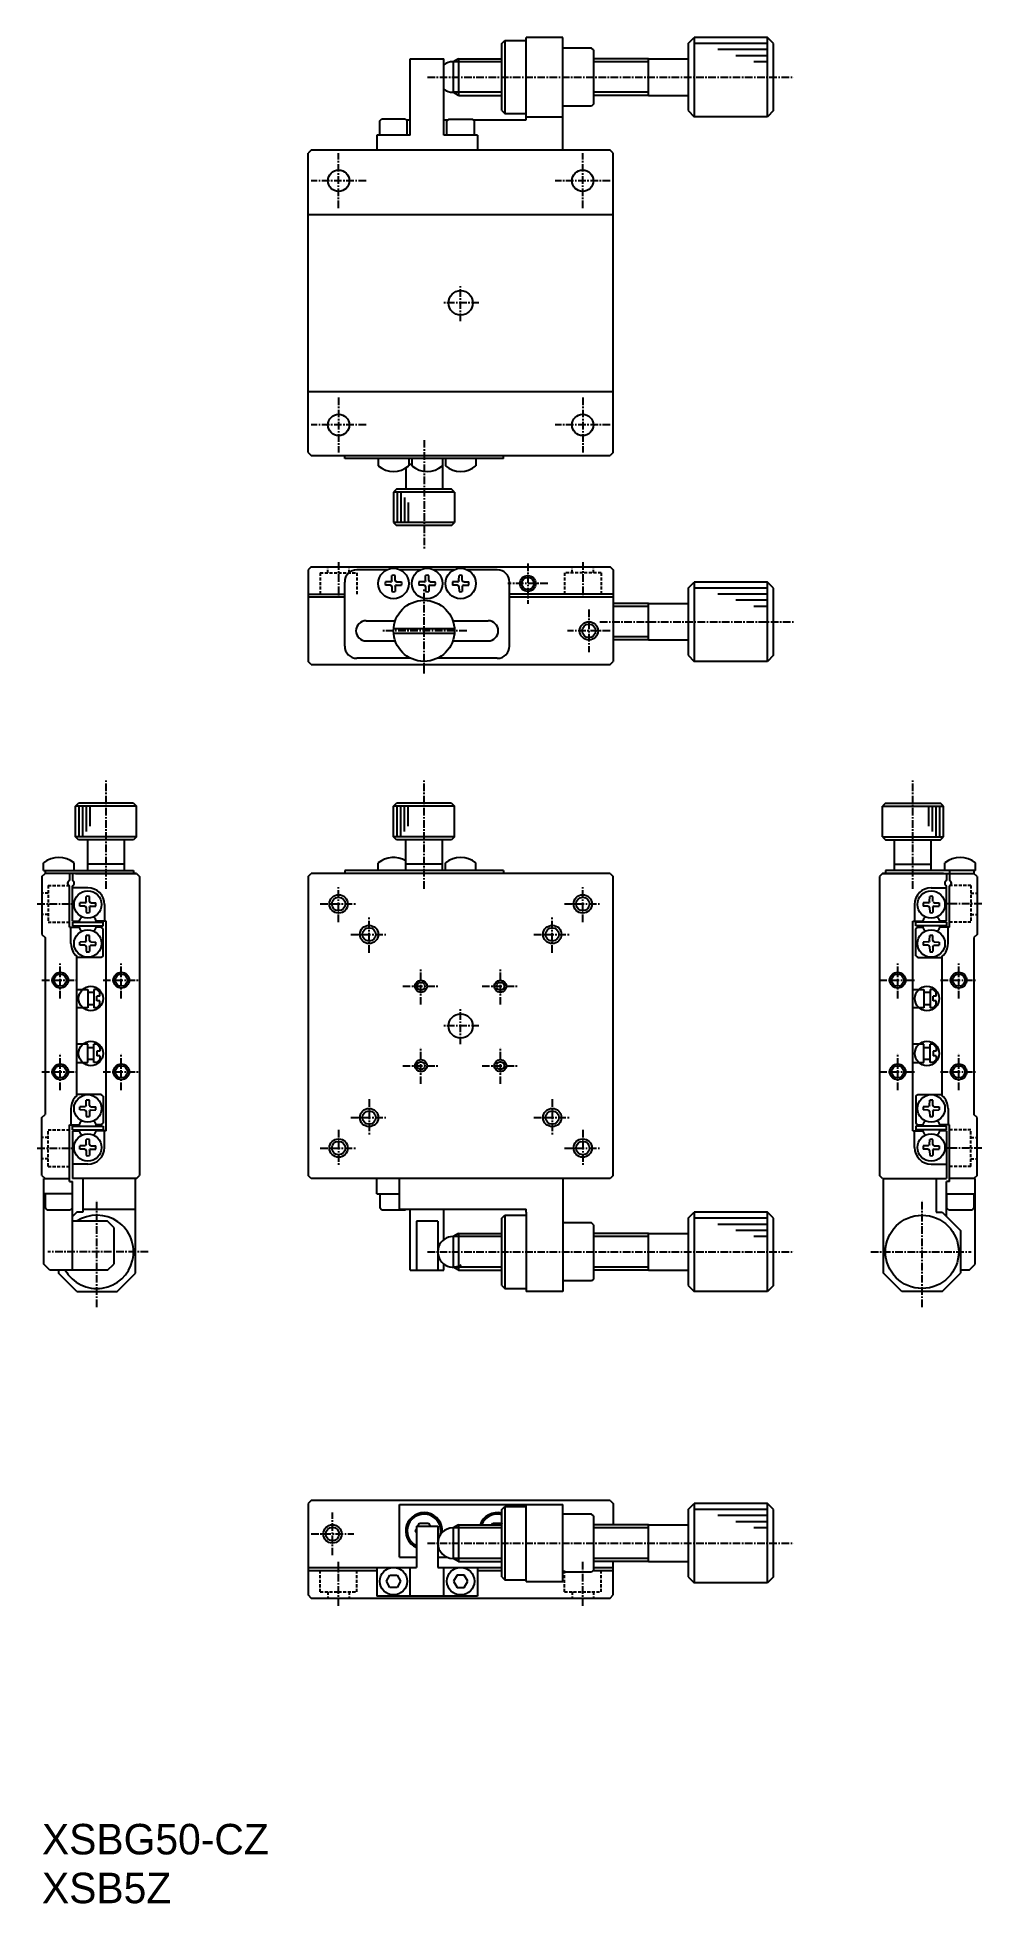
# Model space of a CAD drawing. Extents: x 59 to 214, y -9 to 297.
import ezdxf

# ---------------------------------------------------------------- set-up
doc = ezdxf.new("R2010")
doc.units = 0
doc.linetypes.add('CENTER', pattern=[2, 1.25, -0.25, 0.25, -0.25])
doc.linetypes.add('DASHED', pattern=[0.75, 0.5, -0.25])
doc.layers.get('0').update_dxf_attribs({"linetype": 'CONTINUOUS'})
doc.layers.add('CENTER', color=1, linetype='CENTER')

msp = doc.modelspace()

# ---------------------------------------------------------------- linework, layer by layer
at = {"color": 7, "linetype": 'CONTINUOUS'}
for p, q in [((135.4, 296.24), (135.9, 296.74)), ((135.9, 296.74), (135.9, 284.74)), ((135.9, 296.74), (139.4, 296.74)), ((145.4, 297.24), (139.4, 297.24)), ((139.4, 284.24), (139.4, 297.24)), ((145.4, 278.74), (145.4, 297.24)), ((165.9, 296.24), (166.9, 297.24)), ((178.9, 297.24), (166.9, 297.24)), ((166.9, 297.24), (166.9, 284.24)), ((178.9, 284.24), (178.9, 297.24)), ((179.9, 296.24), (178.9, 297.24)), ((120.4, 281.24), (120.4, 293.74)), ((120.4, 293.74), (125.9, 293.74)), ((125.9, 281.24), (125.9, 293.74)), ((128.27, 293.74), (127.4, 293.24)), ((128.27, 293.74), (128.27, 287.74)), ((128.27, 293.74), (135.4, 293.74)), ((135.4, 285.24), (135.4, 296.24)), ((150.1, 295.49), (145.4, 295.49)), ((150.4, 295.19), (150.1, 295.49)), ((150.4, 295.19), (150.4, 286.29)), ((159.4, 293.74), (150.4, 293.74)), ((159.4, 287.74), (159.4, 293.74)), ((159.4, 293.74), (165.9, 293.74)), ((165.9, 296.24), (165.9, 285.24)), ((179.9, 285.24), (179.9, 296.24)), ((127.4, 293.24), (127.4, 288.24)), ((128.27, 287.74), (127.4, 288.24)), ((128.27, 287.74), (135.4, 287.74)), ((159.4, 287.74), (150.4, 287.74)), ((159.4, 287.74), (165.9, 287.74)), ((135.4, 285.24), (135.9, 284.74)), ((135.9, 284.74), (139.4, 284.74)), ((150.1, 285.99), (145.4, 285.99)), ((150.4, 286.29), (150.1, 285.99)), ((165.9, 285.24), (166.9, 284.24)), ((179.9, 285.24), (178.9, 284.24)), ((115.4, 283.54), (115.7, 283.84)), ((115.4, 281.24), (115.4, 283.54)), ((119.6, 283.84), (115.7, 283.84)), ((119.6, 283.84), (119.9, 283.54)), ((119.7, 283.74), (120.4, 283.74)), ((119.9, 281.24), (119.9, 283.54)), ((125.9, 283.74), (126.6, 283.74)), ((126.7, 283.84), (126.4, 283.54)), ((126.4, 281.24), (126.4, 283.54)), ((126.7, 283.84), (130.6, 283.84)), ((130.9, 283.54), (130.6, 283.84)), ((130.7, 283.74), (139.36, 283.74)), ((130.9, 281.24), (130.9, 283.54)), ((139.4, 284.24), (145.4, 284.24)), ((178.9, 284.24), (166.9, 284.24)), ((104.15, 278.74), (103.65, 278.24)), ((153.15, 278.74), (104.15, 278.74)), ((114.9, 281.24), (114.9, 278.74)), ((120.4, 281.24), (114.9, 281.24)), ((131.4, 281.24), (125.9, 281.24)), ((131.4, 281.24), (131.4, 278.74)), ((153.65, 278.24), (153.15, 278.74)), ((103.65, 229.24), (103.65, 278.24)), ((153.65, 229.24), (153.65, 278.24)), ((103.65, 268.24), (153.65, 268.24)), ((103.65, 239.24), (153.65, 239.24)), ((103.65, 229.24), (104.15, 228.74)), ((104.15, 228.74), (153.15, 228.74)), ((109.65, 228.24), (109.65, 228.74)), ((135.65, 228.24), (109.65, 228.24)), ((115.15, 228.24), (115.15, 227.02)), ((119.65, 226.68), (119.65, 223.24)), ((120.15, 228.24), (120.15, 227.02)), ((120.65, 227.24), (120.15, 227.24)), ((120.65, 228.24), (120.65, 227.02)), ((125.65, 228.24), (125.65, 227.02)), ((125.65, 228.24), (125.65, 223.24)), ((126.15, 228.24), (126.15, 227.02)), ((131.15, 228.24), (131.15, 227.02)), ((135.65, 228.24), (135.65, 228.74)), ((153.65, 229.24), (153.15, 228.74)), ((118.15, 223.24), (117.65, 222.74)), ((127.15, 223.24), (118.15, 223.24)), ((127.65, 222.74), (127.15, 223.24)), ((117.65, 222.74), (117.65, 217.74)), ((127.65, 222.74), (127.65, 217.74)), ((117.65, 217.74), (118.15, 217.24)), ((127.15, 217.24), (118.15, 217.24)), ((127.15, 217.24), (127.65, 217.74)), ((104.15, 210.51), (103.65, 210.01)), ((104.15, 210.51), (103.65, 210.01)), ((103.65, 210.01), (103.65, 195.01)), ((104.15, 210.51), (153.15, 210.51)), ((109.65, 197.51), (109.65, 208.01)), ((116.56, 210.01), (111.65, 210.01)), ((117.15, 208.03), (116.32, 208.02)), ((117.15, 208.03), (117.32, 208.11)), ((117.37, 208.24), (117.32, 208.11)), ((117.37, 208.24), (117.39, 209.08)), ((117.92, 208.24), (117.91, 209.08)), ((117.92, 208.24), (117.98, 208.11)), ((118.15, 208.03), (117.98, 208.11)), ((118.15, 208.03), (118.97, 208.02)), ((122.06, 210.01), (118.74, 210.01)), ((122.65, 208.03), (121.82, 208.02)), ((122.65, 208.03), (122.82, 208.11)), ((122.87, 208.24), (122.82, 208.11)), ((122.87, 208.24), (122.89, 209.08)), ((123.42, 208.24), (123.41, 209.08)), ((123.42, 208.24), (123.48, 208.11)), ((123.65, 208.03), (123.48, 208.11)), ((123.65, 208.03), (124.47, 208.02)), ((127.56, 210.01), (124.24, 210.01)), ((128.15, 208.03), (127.32, 208.02)), ((128.15, 208.03), (128.32, 208.11)), ((128.37, 208.24), (128.32, 208.11)), ((128.37, 208.24), (128.39, 209.08)), ((128.92, 208.24), (128.91, 209.08)), ((128.92, 208.24), (128.98, 208.11)), ((129.15, 208.03), (128.98, 208.11)), ((129.15, 208.03), (129.97, 208.02)), ((134.65, 210.01), (129.74, 210.01)), ((136.65, 197.51), (136.65, 208.01)), ((153.15, 210.51), (153.65, 210.01)), ((153.65, 210.01), (153.15, 210.51)), ((153.65, 210.01), (153.65, 195.01)), ((165.9, 207.01), (166.9, 208.01)), ((178.9, 208.01), (166.9, 208.01)), ((166.9, 208.01), (166.9, 195.01)), ((178.9, 195.01), (178.9, 208.01)), ((179.9, 207.01), (178.9, 208.01)), ((103.65, 206.01), (109.65, 206.01)), ((109.65, 205.51), (103.65, 205.51)), ((117.15, 207.48), (116.32, 207.5)), ((117.15, 207.48), (117.32, 207.41)), ((117.37, 207.28), (117.32, 207.41)), ((117.37, 207.28), (117.39, 206.43)), ((117.92, 207.28), (117.91, 206.43)), ((117.92, 207.28), (117.98, 207.41)), ((118.15, 207.48), (117.98, 207.41)), ((118.15, 207.48), (118.97, 207.5)), ((122.65, 207.48), (121.82, 207.5)), ((122.65, 207.48), (122.82, 207.41)), ((122.87, 207.28), (122.82, 207.41)), ((122.87, 207.28), (122.89, 206.43)), ((123.42, 207.28), (123.41, 206.43)), ((123.42, 207.28), (123.48, 207.41)), ((123.65, 207.48), (123.48, 207.41)), ((123.65, 207.48), (124.47, 207.5)), ((128.15, 207.48), (127.32, 207.5)), ((128.15, 207.48), (128.32, 207.41)), ((128.37, 207.28), (128.32, 207.41)), ((128.37, 207.28), (128.39, 206.43)), ((128.92, 207.28), (128.91, 206.43)), ((128.92, 207.28), (128.98, 207.41)), ((129.15, 207.48), (128.98, 207.41)), ((129.15, 207.48), (129.97, 207.5)), ((153.65, 206.01), (136.65, 206.01)), ((153.65, 205.51), (136.65, 205.51)), ((165.9, 207.01), (165.9, 196.01)), ((179.9, 196.01), (179.9, 207.01)), ((159.4, 204.51), (153.65, 204.51)), ((159.4, 198.51), (159.4, 204.51)), ((159.4, 204.51), (165.9, 204.51)), ((113.15, 201.66), (118, 201.66)), ((117.67, 200.41), (127.63, 200.41)), ((117.67, 199.61), (127.63, 199.61)), ((127.29, 201.66), (133.15, 201.66)), ((113.15, 198.36), (117.86, 198.36)), ((127.43, 198.36), (133.15, 198.36)), ((159.4, 198.51), (153.65, 198.51)), ((159.4, 198.51), (165.9, 198.51)), ((165.9, 196.01), (166.9, 195.01)), ((179.9, 196.01), (178.9, 195.01)), ((104.15, 194.51), (103.65, 195.01)), ((104.15, 194.51), (153.15, 194.51)), ((120.47, 195.51), (111.65, 195.51)), ((134.65, 195.51), (124.83, 195.51)), ((153.15, 194.51), (153.65, 195.01)), ((178.9, 195.01), (166.9, 195.01)), ((65.56, 171.27), (66.06, 171.77)), ((65.56, 166.27), (65.56, 171.27)), ((75.06, 171.77), (66.06, 171.77)), ((75.06, 171.77), (75.56, 171.27)), ((75.56, 166.27), (75.56, 171.27)), ((117.65, 171.27), (118.15, 171.77)), ((117.65, 166.27), (117.65, 171.27)), ((127.15, 171.77), (118.15, 171.77)), ((127.15, 171.77), (127.65, 171.27)), ((127.65, 166.27), (127.65, 171.27)), ((198.24, 171.77), (197.74, 171.27)), ((197.74, 166.27), (197.74, 171.27)), ((198.24, 171.77), (207.24, 171.77)), ((207.74, 171.27), (207.24, 171.77)), ((207.74, 166.27), (207.74, 171.27)), ((66.06, 165.77), (65.56, 166.27)), ((75.06, 165.77), (66.06, 165.77)), ((67.56, 160.77), (67.56, 165.77)), ((73.56, 160.77), (73.56, 165.77)), ((75.56, 166.27), (75.06, 165.77)), ((118.15, 165.77), (117.65, 166.27)), ((127.15, 165.77), (118.15, 165.77)), ((119.65, 160.77), (119.65, 165.77)), ((125.65, 160.77), (125.65, 165.77)), ((127.65, 166.27), (127.15, 165.77)), ((197.74, 166.27), (198.24, 165.77)), ((198.24, 165.77), (207.24, 165.77)), ((199.74, 160.77), (199.74, 165.77)), ((205.74, 160.77), (205.74, 165.77)), ((207.24, 165.77), (207.74, 166.27)), ((60.06, 159.77), (60.56, 160.27)), ((60.06, 159.77), (60.06, 150.27)), ((60.31, 160.77), (60.31, 162)), ((60.31, 160.77), (75.06, 160.77)), ((60.56, 160.77), (60.56, 160.27)), ((64.56, 160.27), (60.56, 160.27)), ((75.56, 160.27), (64.56, 160.27)), ((64.56, 160.27), (64.56, 159.13)), ((65.06, 160.27), (65.06, 159.13)), ((65.31, 160.77), (65.31, 162)), ((65.56, 160.27), (75.56, 160.27)), ((73.56, 161.77), (67.56, 161.77)), ((75.06, 160.77), (75.06, 160.27)), ((75.56, 160.27), (76.06, 159.77)), ((76.06, 159.77), (76.06, 110.77)), ((103.65, 159.77), (104.15, 160.27)), ((103.65, 159.77), (103.65, 110.77)), ((153.15, 160.27), (104.15, 160.27)), ((135.65, 160.77), (109.65, 160.77)), ((109.65, 160.77), (109.65, 160.27)), ((115.15, 160.77), (115.15, 162)), ((125.65, 161.77), (119.65, 161.77)), ((126.15, 160.77), (126.15, 162)), ((131.15, 160.77), (131.15, 162)), ((135.65, 160.77), (135.65, 160.27)), ((153.15, 160.27), (153.65, 159.77)), ((153.65, 110.77), (153.65, 159.77)), ((197.74, 160.27), (197.24, 159.77)), ((197.24, 159.77), (197.24, 110.77)), ((197.74, 160.27), (208.74, 160.27)), ((207.74, 160.27), (197.74, 160.27)), ((212.99, 160.77), (198.24, 160.77)), ((198.24, 160.77), (198.24, 160.27)), ((199.74, 161.77), (205.74, 161.77)), ((207.99, 160.77), (207.99, 162)), ((208.24, 160.27), (208.24, 159.13)), ((208.74, 160.77), (208.74, 159.13)), ((208.74, 160.27), (212.74, 160.27)), ((212.74, 160.77), (212.74, 160.27)), ((213.24, 159.77), (212.74, 160.27)), ((212.99, 160.77), (212.99, 162)), ((213.24, 159.77), (213.24, 150.27)), ((64.56, 151.47), (64.56, 158.22)), ((65.06, 152.47), (65.06, 158.22)), ((67.56, 157.92), (65.06, 157.92)), ((67.29, 155.66), (67.3, 156.5)), ((67.84, 155.66), (67.82, 156.5)), ((205.46, 155.66), (205.48, 156.5)), ((205.74, 157.92), (208.24, 157.92)), ((206.01, 155.66), (206, 156.5)), ((208.24, 152.47), (208.24, 158.22)), ((208.74, 151.47), (208.74, 158.22)), ((67.06, 155.45), (66.24, 155.43)), ((67.06, 154.9), (66.24, 154.91)), ((67.06, 155.45), (67.23, 155.52)), ((67.06, 154.9), (67.23, 154.83)), ((67.29, 155.66), (67.23, 155.52)), ((67.29, 154.69), (67.23, 154.83)), ((67.29, 154.69), (67.3, 153.85)), ((67.84, 154.69), (67.82, 153.85)), ((67.84, 155.66), (67.9, 155.52)), ((67.84, 154.69), (67.9, 154.83)), ((68.06, 155.45), (67.9, 155.52)), ((68.06, 154.9), (67.9, 154.83)), ((68.06, 155.45), (68.89, 155.43)), ((68.06, 154.9), (68.89, 154.91)), ((70.31, 155.17), (70.31, 152.47)), ((202.99, 155.17), (202.99, 152.47)), ((205.24, 155.45), (204.41, 155.43)), ((205.24, 154.9), (204.41, 154.91)), ((205.24, 155.45), (205.4, 155.52)), ((205.24, 154.9), (205.4, 154.83)), ((205.46, 155.66), (205.4, 155.52)), ((205.46, 154.69), (205.4, 154.83)), ((205.46, 154.69), (205.48, 153.85)), ((206.01, 154.69), (206, 153.85)), ((206.01, 154.69), (206.07, 154.83)), ((206.24, 155.45), (206.07, 155.52)), ((206.24, 154.9), (206.07, 154.83)), ((206.24, 155.45), (207.06, 155.43)), ((206.24, 154.9), (207.06, 154.91)), ((60.06, 150.27), (60.56, 149.77)), ((64.56, 151.47), (66.15, 151.47)), ((64.81, 148.77), (64.81, 151.47)), ((65.06, 152.47), (66.15, 152.47)), ((65.06, 152.27), (70.06, 152.27)), ((65.06, 152.27), (65.06, 151.67)), ((65.06, 151.67), (70.06, 151.67)), ((67.29, 149.26), (67.3, 150.1)), ((67.84, 149.26), (67.82, 150.1)), ((70.56, 152.47), (68.98, 152.47)), ((69.76, 151.47), (68.98, 151.47)), ((70.06, 151.17), (69.76, 151.47)), ((70.06, 151.67), (70.06, 152.27)), ((70.06, 146.77), (70.06, 151.17)), ((70.56, 118.07), (70.56, 152.47)), ((202.74, 118.07), (202.74, 152.47)), ((202.74, 152.47), (204.32, 152.47)), ((208.24, 152.27), (203.24, 152.27)), ((203.24, 151.67), (203.24, 152.27)), ((208.24, 151.67), (203.24, 151.67)), ((203.24, 151.17), (203.54, 151.47)), ((203.24, 146.77), (203.24, 151.17)), ((203.54, 151.47), (204.32, 151.47)), ((205.46, 149.26), (205.48, 150.1)), ((206.01, 149.26), (206, 150.1)), ((208.24, 152.47), (207.15, 152.47)), ((208.74, 151.47), (207.15, 151.47)), ((208.24, 152.27), (208.24, 151.67)), ((208.49, 148.77), (208.49, 151.47)), ((213.24, 150.27), (212.74, 149.77)), ((60.56, 149.77), (60.56, 120.77)), ((67.06, 149.05), (66.24, 149.03)), ((67.06, 148.5), (66.24, 148.51)), ((67.06, 149.05), (67.23, 149.12)), ((67.06, 148.5), (67.23, 148.43)), ((67.29, 149.26), (67.23, 149.12)), ((67.29, 148.29), (67.23, 148.43)), ((67.29, 148.29), (67.3, 147.45)), ((67.84, 148.29), (67.82, 147.45)), ((67.84, 149.26), (67.9, 149.12)), ((67.84, 148.29), (67.9, 148.43)), ((68.06, 149.05), (67.9, 149.12)), ((68.06, 148.5), (67.9, 148.43)), ((68.06, 149.05), (68.89, 149.03)), ((68.06, 148.5), (68.89, 148.51)), ((70.06, 146.77), (69.76, 146.47)), ((203.24, 146.77), (203.54, 146.47)), ((205.24, 149.05), (204.41, 149.03)), ((205.24, 148.5), (204.41, 148.51)), ((205.24, 149.05), (205.4, 149.12)), ((205.24, 148.5), (205.4, 148.43)), ((205.46, 149.26), (205.4, 149.12)), ((205.46, 148.29), (205.4, 148.43)), ((205.46, 148.29), (205.48, 147.45)), ((206.01, 148.29), (206, 147.45)), ((206.01, 149.26), (206.07, 149.12)), ((206.01, 148.29), (206.07, 148.43)), ((206.24, 149.05), (206.07, 149.12)), ((206.24, 148.5), (206.07, 148.43)), ((206.24, 149.05), (207.06, 149.03)), ((206.24, 148.5), (207.06, 148.51)), ((212.74, 149.77), (212.74, 120.77)), ((65.76, 123.85), (65.76, 146.69)), ((69.76, 146.47), (65.76, 146.47)), ((203.54, 146.47), (207.54, 146.47)), ((207.54, 123.85), (207.54, 146.69)), ((65.76, 141.27), (67.56, 141.27)), ((67.56, 141.27), (67.56, 138.27)), ((68.56, 140.77), (67.56, 140.77)), ((68.56, 141.27), (68.56, 138.27)), ((69.06, 141.27), (68.56, 141.27)), ((69.06, 141.27), (69.56, 140.77)), ((69.56, 140.17), (69.56, 140.77)), ((202.74, 141.27), (204.54, 141.27)), ((204.54, 141.27), (204.54, 138.27)), ((205.54, 140.77), (204.54, 140.77)), ((205.54, 141.27), (205.54, 138.27)), ((206.04, 141.27), (205.54, 141.27)), ((206.04, 141.27), (206.54, 140.77)), ((206.54, 140.17), (206.54, 140.77)), ((67.56, 138.27), (65.76, 138.27)), ((67.56, 138.77), (68.56, 138.77)), ((69.06, 138.27), (68.56, 138.27)), ((69.56, 140.17), (69.06, 140.17)), ((69.06, 139.37), (69.06, 140.17)), ((69.56, 139.37), (69.06, 139.37)), ((69.06, 138.27), (69.56, 138.77)), ((69.56, 138.77), (69.56, 139.37)), ((204.54, 138.27), (202.74, 138.27)), ((204.54, 138.77), (205.54, 138.77)), ((206.04, 138.27), (205.54, 138.27)), ((206.54, 140.17), (206.04, 140.17)), ((206.04, 139.37), (206.04, 140.17)), ((206.54, 139.37), (206.04, 139.37)), ((206.04, 138.27), (206.54, 138.77)), ((206.54, 138.77), (206.54, 139.37)), ((67.56, 132.27), (65.76, 132.27)), ((67.56, 129.27), (67.56, 132.27)), ((67.56, 131.77), (68.56, 131.77)), ((68.56, 129.27), (68.56, 132.27)), ((69.06, 132.27), (68.56, 132.27)), ((69.06, 132.27), (69.56, 131.77)), ((69.56, 131.77), (69.56, 131.17)), ((204.54, 132.27), (202.74, 132.27)), ((204.54, 129.27), (204.54, 132.27)), ((204.54, 131.77), (205.54, 131.77)), ((205.54, 129.27), (205.54, 132.27)), ((206.04, 132.27), (205.54, 132.27)), ((206.04, 132.27), (206.54, 131.77)), ((206.54, 131.77), (206.54, 131.17)), ((65.76, 129.27), (67.56, 129.27)), ((68.56, 129.77), (67.56, 129.77)), ((69.06, 129.27), (68.56, 129.27)), ((69.06, 131.17), (69.06, 130.37)), ((69.56, 131.17), (69.06, 131.17)), ((69.56, 130.37), (69.06, 130.37)), ((69.06, 129.27), (69.56, 129.77)), ((69.56, 130.37), (69.56, 129.77)), ((202.74, 129.27), (204.54, 129.27)), ((205.54, 129.77), (204.54, 129.77)), ((206.04, 129.27), (205.54, 129.27)), ((206.04, 131.17), (206.04, 130.37)), ((206.54, 131.17), (206.04, 131.17)), ((206.54, 130.37), (206.04, 130.37)), ((206.04, 129.27), (206.54, 129.77)), ((206.54, 130.37), (206.54, 129.77)), ((69.76, 124.07), (65.76, 124.07)), ((67.29, 122.26), (67.3, 123.1)), ((67.84, 122.26), (67.82, 123.1)), ((70.06, 123.77), (69.76, 124.07)), ((70.06, 123.77), (70.06, 119.37)), ((203.24, 123.77), (203.54, 124.07)), ((203.24, 123.77), (203.24, 119.37)), ((203.54, 124.07), (207.54, 124.07)), ((205.46, 122.26), (205.48, 123.1)), ((206.01, 122.26), (206, 123.1)), ((60.06, 120.27), (60.56, 120.77)), ((60.06, 110.77), (60.06, 120.27)), ((64.81, 121.77), (64.81, 119.07)), ((67.06, 122.05), (66.24, 122.03)), ((67.06, 121.5), (66.24, 121.51)), ((67.06, 122.05), (67.23, 122.12)), ((67.06, 121.5), (67.23, 121.43)), ((67.29, 122.26), (67.23, 122.12)), ((67.29, 121.29), (67.23, 121.43)), ((67.29, 121.29), (67.3, 120.45)), ((67.84, 121.29), (67.82, 120.45)), ((67.84, 122.26), (67.9, 122.12)), ((67.84, 121.29), (67.9, 121.43)), ((68.06, 122.05), (67.9, 122.12)), ((68.06, 121.5), (67.9, 121.43)), ((68.06, 122.05), (68.89, 122.03)), ((68.06, 121.5), (68.89, 121.51)), ((69.76, 119.07), (70.06, 119.37)), ((203.54, 119.07), (203.24, 119.37)), ((205.24, 122.05), (204.41, 122.03)), ((205.24, 121.5), (204.41, 121.51)), ((205.24, 122.05), (205.4, 122.12)), ((205.24, 121.5), (205.4, 121.43)), ((205.46, 122.26), (205.4, 122.12)), ((205.46, 121.29), (205.4, 121.43)), ((205.46, 121.29), (205.48, 120.45)), ((206.01, 121.29), (206, 120.45)), ((206.01, 122.26), (206.07, 122.12)), ((206.01, 121.29), (206.07, 121.43)), ((206.24, 122.05), (206.07, 122.12)), ((206.24, 121.5), (206.07, 121.43)), ((206.24, 122.05), (207.06, 122.03)), ((206.24, 121.5), (207.06, 121.51)), ((208.49, 121.77), (208.49, 119.07)), ((213.24, 120.27), (212.74, 120.77)), ((213.24, 110.77), (213.24, 120.27)), ((64.56, 109.77), (64.56, 119.07)), ((64.56, 119.07), (66.15, 119.07)), ((65.06, 118.87), (70.06, 118.87)), ((65.06, 118.27), (65.06, 118.87)), ((65.06, 118.27), (70.06, 118.27)), ((65.06, 118.07), (65.06, 110.27)), ((65.06, 118.07), (66.15, 118.07)), ((67.29, 115.86), (67.3, 116.7)), ((67.84, 115.86), (67.82, 116.7)), ((69.76, 119.07), (68.98, 119.07)), ((70.56, 118.07), (68.98, 118.07)), ((70.06, 118.87), (70.06, 118.27)), ((70.31, 115.37), (70.31, 118.07)), ((202.74, 118.07), (204.32, 118.07)), ((202.99, 115.37), (202.99, 118.07)), ((208.24, 118.87), (203.24, 118.87)), ((203.24, 118.87), (203.24, 118.27)), ((208.24, 118.27), (203.24, 118.27)), ((203.54, 119.07), (204.32, 119.07)), ((205.46, 115.86), (205.48, 116.7)), ((206.01, 115.86), (206, 116.7)), ((208.74, 119.07), (207.15, 119.07)), ((208.24, 118.07), (207.15, 118.07)), ((208.24, 118.27), (208.24, 118.87)), ((208.24, 118.07), (208.24, 110.27)), ((208.74, 110.27), (208.74, 119.07)), ((208.74, 109.77), (208.74, 118.07)), ((67.06, 115.65), (66.24, 115.63)), ((67.06, 115.1), (66.24, 115.11)), ((67.06, 115.65), (67.23, 115.72)), ((67.06, 115.1), (67.23, 115.03)), ((67.29, 115.86), (67.23, 115.72)), ((67.29, 114.89), (67.23, 115.03)), ((67.29, 114.89), (67.3, 114.05)), ((67.84, 114.89), (67.82, 114.05)), ((67.84, 115.86), (67.9, 115.72)), ((67.84, 114.89), (67.9, 115.03)), ((68.06, 115.65), (67.9, 115.72)), ((68.06, 115.1), (67.9, 115.03)), ((68.06, 115.65), (68.89, 115.63)), ((68.06, 115.1), (68.89, 115.11)), ((205.24, 115.65), (204.41, 115.63)), ((205.24, 115.1), (204.41, 115.11)), ((205.24, 115.65), (205.4, 115.72)), ((205.24, 115.1), (205.4, 115.03)), ((205.46, 115.86), (205.4, 115.72)), ((205.46, 114.89), (205.4, 115.03)), ((205.46, 114.89), (205.48, 114.05)), ((206.01, 114.89), (206, 114.05)), ((206.01, 115.86), (206.07, 115.72)), ((206.01, 114.89), (206.07, 115.03)), ((206.24, 115.65), (206.07, 115.72)), ((206.24, 115.1), (206.07, 115.03)), ((206.24, 115.65), (207.06, 115.63)), ((206.24, 115.1), (207.06, 115.11)), ((60.06, 110.77), (60.56, 110.27)), ((60.36, 96.27), (60.36, 110.27)), ((60.36, 110.27), (64.56, 110.27)), ((67.56, 112.62), (65.06, 112.62)), ((75.56, 110.27), (65.06, 110.27)), ((66.76, 110.27), (66.76, 104.77)), ((75.36, 94.77), (75.36, 110.27)), ((75.56, 110.27), (76.06, 110.77)), ((104.15, 110.27), (103.65, 110.77)), ((153.15, 110.27), (104.15, 110.27)), ((114.9, 107.77), (114.9, 110.27)), ((118.65, 105.27), (118.65, 110.27)), ((145.4, 110.27), (145.4, 91.77)), ((153.65, 110.77), (153.15, 110.27)), ((197.74, 110.27), (197.24, 110.77)), ((197.74, 110.27), (208.24, 110.27)), ((197.94, 94.77), (197.94, 110.27)), ((205.74, 112.62), (208.24, 112.62)), ((206.54, 110.27), (206.54, 104.77)), ((212.94, 110.27), (208.74, 110.27)), ((213.24, 110.77), (212.74, 110.27)), ((212.94, 96.27), (212.94, 110.27)), ((65.06, 107.77), (60.36, 107.77)), ((60.56, 107.77), (60.56, 105.47)), ((64.56, 109.77), (65.06, 109.77)), ((65.06, 95.27), (65.06, 109.77)), ((114.9, 107.77), (118.65, 107.77)), ((115.4, 107.77), (115.4, 105.47)), ((208.24, 104.07), (208.24, 109.77)), ((208.74, 109.77), (208.24, 109.77)), ((208.24, 107.77), (212.94, 107.77)), ((208.24, 107.77), (208.24, 105.47)), ((212.74, 107.77), (212.74, 105.47)), ((60.86, 105.17), (60.56, 105.47)), ((60.86, 105.17), (64.76, 105.17)), ((65.06, 105.47), (64.76, 105.17)), ((65.76, 104.77), (65.06, 104.07)), ((66.76, 104.77), (65.76, 104.77)), ((66.76, 105.27), (75.36, 105.27)), ((115.7, 105.17), (115.4, 105.47)), ((115.7, 105.17), (119.6, 105.17)), ((118.65, 105.27), (139.36, 105.27)), ((119.7, 105.27), (119.6, 105.17)), ((120.4, 95.27), (120.4, 105.27)), ((125.9, 100.27), (125.9, 105.27)), ((135.4, 103.77), (135.9, 104.27)), ((135.9, 104.27), (135.9, 92.27)), ((135.9, 104.27), (139.4, 104.27)), ((139.4, 104.77), (139.4, 91.77)), ((165.9, 103.77), (166.9, 104.77)), ((178.9, 104.77), (166.9, 104.77)), ((166.9, 104.77), (166.9, 91.77)), ((178.9, 91.77), (178.9, 104.77)), ((179.9, 103.77), (178.9, 104.77)), ((206.54, 104.77), (207.54, 104.77)), ((207.54, 104.77), (210.54, 101.77)), ((208.54, 105.17), (208.24, 105.47)), ((208.54, 105.17), (212.44, 105.17)), ((212.44, 105.17), (212.74, 105.47)), ((70.81, 103.27), (65.06, 103.27)), ((71.81, 102.27), (70.81, 103.27)), ((71.81, 102.27), (71.81, 96.27)), ((121.4, 103.27), (121.4, 95.27)), ((124.9, 103.27), (121.4, 103.27)), ((124.9, 103.27), (124.9, 95.27)), ((128.27, 101.27), (127.4, 100.77)), ((128.27, 101.27), (128.27, 95.27)), ((128.27, 101.27), (135.4, 101.27)), ((135.4, 92.77), (135.4, 103.77)), ((150.1, 103.02), (145.4, 103.02)), ((150.4, 102.72), (150.1, 103.02)), ((150.4, 102.72), (150.4, 93.82)), ((159.4, 101.27), (150.4, 101.27)), ((159.4, 95.27), (159.4, 101.27)), ((159.4, 101.27), (165.9, 101.27)), ((165.9, 103.77), (165.9, 92.77)), ((179.9, 92.77), (179.9, 103.77)), ((210.54, 101.77), (210.54, 94.77)), ((127.4, 100.77), (127.4, 95.77)), ((61.36, 95.27), (60.36, 96.27)), ((70.81, 95.27), (61.36, 95.27)), ((62.76, 95.27), (62.76, 94.77)), ((70.81, 95.27), (71.81, 96.27)), ((120.4, 95.27), (125.9, 95.27)), ((125.9, 95.27), (125.9, 96.27)), ((128.27, 95.27), (127.4, 95.77)), ((128.27, 95.27), (135.4, 95.27)), ((159.4, 95.27), (150.4, 95.27)), ((159.4, 95.27), (165.9, 95.27)), ((211.94, 95.27), (210.54, 95.27)), ((211.94, 95.27), (212.94, 96.27)), ((65.76, 91.77), (62.76, 94.77)), ((65.76, 91.77), (72.36, 91.77)), ((72.36, 91.77), (75.36, 94.77)), ((135.4, 92.77), (135.9, 92.27)), ((135.9, 92.27), (139.4, 92.27)), ((145.4, 91.77), (139.4, 91.77)), ((150.1, 93.52), (145.4, 93.52)), ((150.4, 93.82), (150.1, 93.52)), ((165.9, 92.77), (166.9, 91.77)), ((178.9, 91.77), (166.9, 91.77)), ((179.9, 92.77), (178.9, 91.77)), ((200.94, 91.77), (197.94, 94.77)), ((207.54, 91.77), (200.94, 91.77)), ((207.54, 91.77), (210.54, 94.77)), ((104.15, 57.55), (103.65, 57.05)), ((103.65, 57.05), (103.65, 42.05)), ((153.15, 57.55), (104.15, 57.55)), ((118.65, 56.85), (145.4, 56.85)), ((118.65, 48.25), (118.65, 56.85)), ((135.4, 56.05), (135.9, 56.55)), ((135.4, 45.05), (135.4, 56.05)), ((135.9, 56.55), (135.9, 44.55)), ((135.9, 56.55), (139.4, 56.55)), ((139.4, 44.25), (139.4, 56.85)), ((145.4, 44.25), (145.4, 56.85)), ((150.1, 55.3), (145.4, 55.3)), ((150.4, 55), (150.1, 55.3)), ((153.15, 57.55), (153.65, 57.05)), ((153.65, 57.05), (153.65, 53.55)), ((165.9, 56.05), (166.9, 57.05)), ((165.9, 56.05), (165.9, 45.05)), ((178.9, 57.05), (166.9, 57.05)), ((166.9, 57.05), (166.9, 44.05)), ((178.9, 44.05), (178.9, 57.05)), ((179.9, 56.05), (178.9, 57.05)), ((179.9, 45.05), (179.9, 56.05)), ((121.21, 52.55), (121.4, 52.89)), ((121.4, 52.22), (121.21, 52.55)), ((121.4, 53.3), (121.4, 46.55)), ((121.4, 53.3), (124.9, 53.3)), ((121.64, 53.3), (121.93, 53.8)), ((121.93, 53.8), (123.37, 53.8)), ((123.37, 53.8), (123.66, 53.3)), ((124.9, 53.3), (124.9, 46.55)), ((128.27, 53.55), (127.4, 53.05)), ((127.4, 53.05), (127.4, 48.05)), ((128.27, 53.55), (128.27, 47.55)), ((128.27, 53.55), (135.4, 53.55)), ((133.78, 53.55), (133.93, 53.8)), ((133.93, 53.8), (135.37, 53.8)), ((135.37, 53.8), (135.4, 53.75)), ((150.4, 55), (150.4, 46.1)), ((159.4, 53.55), (150.4, 53.55)), ((159.4, 47.55), (159.4, 53.55)), ((159.4, 53.55), (165.9, 53.55)), ((103.65, 46.55), (114.9, 46.55)), ((103.65, 46.05), (114.9, 46.05)), ((114.9, 46.55), (114.9, 41.85)), ((114.9, 46.55), (121.4, 46.55)), ((118.65, 48.25), (121.4, 48.25)), ((120.4, 41.85), (120.4, 46.55)), ((124.9, 48.25), (126.42, 48.25)), ((124.9, 46.55), (131.4, 46.55)), ((125.9, 41.85), (125.9, 46.55)), ((128.27, 47.55), (127.4, 48.05)), ((128.27, 47.55), (135.4, 47.55)), ((131.4, 46.55), (131.4, 41.85)), ((131.4, 46.55), (135.4, 46.55)), ((131.4, 46.55), (135.4, 46.55)), ((131.4, 46.05), (135.4, 46.05)), ((131.4, 46.05), (135.4, 46.05)), ((150.4, 46.1), (150.1, 45.8)), ((150.35, 46.05), (153.65, 46.05)), ((159.4, 47.55), (150.4, 47.55)), ((150.4, 46.55), (153.65, 46.55)), ((153.65, 42.05), (153.65, 47.55)), ((159.4, 47.55), (165.9, 47.55)), ((116.49, 44.3), (117.07, 45.3)), ((117.07, 43.3), (116.49, 44.3)), ((117.07, 45.3), (118.23, 45.3)), ((118.23, 43.3), (117.07, 43.3)), ((118.23, 45.3), (118.8, 44.3)), ((118.8, 44.3), (118.23, 43.3)), ((128.07, 45.3), (127.49, 44.3)), ((127.49, 44.3), (128.07, 43.3)), ((129.23, 45.3), (128.07, 45.3)), ((128.07, 43.3), (129.23, 43.3)), ((129.8, 44.3), (129.23, 45.3)), ((129.23, 43.3), (129.8, 44.3)), ((135.4, 45.05), (135.9, 44.55)), ((135.9, 44.55), (139.4, 44.55)), ((139.4, 44.25), (145.4, 44.25)), ((150.1, 45.8), (145.4, 45.8)), ((165.9, 45.05), (166.9, 44.05)), ((178.9, 44.05), (166.9, 44.05)), ((179.9, 45.05), (178.9, 44.05)), ((104.15, 41.55), (103.65, 42.05)), ((103.65, 42.05), (104.15, 41.55)), ((104.15, 41.55), (153.15, 41.55)), ((131.4, 41.85), (114.9, 41.85)), ((153.15, 41.55), (153.65, 42.05)), ((153.15, 41.55), (153.65, 42.05))]:
    msp.add_line(p, q, dxfattribs=at)
at = {"color": 3, "linetype": 'CONTINUOUS'}
for p, q in [((178.9, 296.24), (166.9, 296.24)), ((178.9, 295.24), (170.78, 295.24)), ((178.9, 294.24), (173.73, 294.24)), ((135.4, 293.24), (127.4, 293.24)), ((159.4, 293.24), (150.4, 293.24)), ((178.9, 293.24), (176.67, 293.24)), ((135.4, 288.24), (127.4, 288.24)), ((159.4, 288.24), (150.4, 288.24)), ((127.65, 222.74), (117.65, 222.74)), ((118.25, 222.74), (118.25, 217.74)), ((118.85, 222.74), (118.85, 217.74)), ((119.45, 221.88), (119.45, 217.74)), ((120.05, 221.01), (120.05, 217.74)), ((127.65, 217.74), (117.65, 217.74)), ((178.9, 207.01), (166.9, 207.01)), ((178.9, 206.01), (170.78, 206.01)), ((178.9, 205.01), (173.73, 205.01)), ((159.4, 204.01), (153.65, 204.01)), ((178.9, 204.01), (176.67, 204.01)), ((159.4, 199.01), (153.65, 199.01)), ((75.56, 171.27), (65.56, 171.27)), ((66.16, 166.27), (66.16, 171.27)), ((66.76, 166.27), (66.76, 171.27)), ((67.36, 167.14), (67.36, 171.27)), ((67.96, 168.01), (67.96, 171.27)), ((127.65, 171.27), (117.65, 171.27)), ((118.25, 166.27), (118.25, 171.27)), ((118.85, 166.27), (118.85, 171.27)), ((119.45, 167.14), (119.45, 171.27)), ((120.05, 168.01), (120.05, 171.27)), ((197.74, 171.27), (207.74, 171.27)), ((205.34, 168.01), (205.34, 171.27)), ((205.94, 167.14), (205.94, 171.27)), ((206.54, 166.27), (206.54, 171.27)), ((207.14, 166.27), (207.14, 171.27)), ((75.56, 166.27), (65.56, 166.27)), ((127.65, 166.27), (117.65, 166.27)), ((197.74, 166.27), (207.74, 166.27)), ((178.9, 103.77), (166.9, 103.77)), ((178.9, 102.77), (170.78, 102.77)), ((178.9, 101.77), (173.73, 101.77)), ((135.4, 100.77), (127.4, 100.77)), ((159.4, 100.77), (150.4, 100.77)), ((178.9, 100.77), (176.67, 100.77)), ((135.4, 95.77), (127.4, 95.77)), ((159.4, 95.77), (150.4, 95.77)), ((178.9, 56.05), (166.9, 56.05)), ((178.9, 55.05), (170.78, 55.05)), ((135.4, 53.05), (127.4, 53.05)), ((159.4, 53.05), (150.4, 53.05)), ((178.9, 54.05), (173.73, 54.05)), ((178.9, 53.05), (176.67, 53.05)), ((135.4, 48.05), (127.4, 48.05)), ((159.4, 48.05), (150.4, 48.05))]:
    msp.add_line(p, q, dxfattribs=at)
at = {"color": 3, "linetype": 'DASHED'}
for p, q in [((105.65, 209.51), (105.65, 206.01)), ((105.65, 209.51), (111.65, 209.51)), ((106.9, 209.51), (106.9, 210.51)), ((110.4, 209.51), (110.4, 210.51)), ((111.65, 209.51), (111.65, 206.01)), ((145.65, 209.51), (145.65, 206.01)), ((151.65, 209.51), (145.65, 209.51)), ((146.9, 209.51), (146.9, 210.51)), ((150.4, 209.51), (150.4, 210.51)), ((151.65, 209.51), (151.65, 206.01)), ((61.06, 157.02), (60.06, 157.02)), ((61.06, 158.27), (61.06, 152.27)), ((61.06, 158.27), (64.56, 158.27)), ((212.24, 158.27), (208.74, 158.27)), ((212.24, 158.27), (212.24, 152.27)), ((212.24, 157.02), (213.24, 157.02)), ((61.06, 153.52), (60.06, 153.52)), ((212.24, 153.52), (213.24, 153.52)), ((61.06, 152.27), (64.56, 152.27)), ((212.24, 152.27), (208.74, 152.27)), ((61.06, 117.02), (60.06, 117.02)), ((61.06, 112.27), (61.06, 118.27)), ((61.06, 118.27), (64.56, 118.27)), ((212.24, 118.27), (208.74, 118.27)), ((212.24, 112.27), (212.24, 118.27)), ((212.24, 117.02), (213.24, 117.02)), ((61.06, 113.52), (60.06, 113.52)), ((212.24, 113.52), (213.24, 113.52)), ((61.06, 112.27), (64.56, 112.27)), ((212.24, 112.27), (208.74, 112.27)), ((105.65, 42.55), (105.65, 46.05)), ((111.65, 42.55), (111.65, 46.05)), ((145.65, 42.55), (145.65, 46.05)), ((151.65, 42.55), (151.65, 46.05)), ((105.65, 42.55), (111.65, 42.55)), ((106.9, 42.55), (106.9, 41.55)), ((110.4, 42.55), (110.4, 41.55)), ((145.65, 42.55), (151.65, 42.55)), ((146.9, 42.55), (146.9, 41.55)), ((150.4, 42.55), (150.4, 41.55))]:
    msp.add_line(p, q, dxfattribs=at)
at = {"color": 7, "linetype": 'CONTINUOUS'}
for centre, radius in [((108.65, 273.74), 1.75), ((148.65, 273.74), 1.75), ((128.65, 253.74), 2), ((108.65, 233.74), 1.75), ((148.65, 233.74), 1.75), ((117.65, 207.76), 2.5), ((123.15, 207.76), 2.5), ((128.65, 207.76), 2.5), ((139.65, 207.76), 1), ((122.65, 200.01), 5), ((149.65, 200.01), 1.1), ((67.56, 155.17), 2.25), ((108.65, 155.27), 1.1), ((148.65, 155.27), 1.1), ((205.74, 155.17), 2.25), ((67.56, 148.77), 2.25), ((113.65, 150.27), 1.1), ((143.65, 150.27), 1.1), ((205.74, 148.77), 2.25), ((63.06, 142.77), 1), ((73.06, 142.77), 1), ((200.24, 142.77), 1), ((210.24, 142.77), 1), ((122.15, 141.77), 1), ((135.15, 141.77), 1), ((128.65, 135.27), 2), ((63.06, 127.77), 1), ((73.06, 127.77), 1), ((122.15, 128.77), 1), ((135.15, 128.77), 1), ((200.24, 127.77), 1), ((210.24, 127.77), 1), ((67.56, 121.77), 2.25), ((205.74, 121.77), 2.25), ((113.65, 120.27), 1.1), ((143.65, 120.27), 1.1), ((67.56, 115.37), 2.25), ((108.65, 115.27), 1.1), ((148.65, 115.27), 1.1), ((205.74, 115.37), 2.25), ((204.24, 98.27), 6), ((107.65, 52.05), 1.1), ((117.65, 44.3), 2.25), ((128.65, 44.3), 2.25)]:
    msp.add_circle(centre, radius, dxfattribs=at)
at = {"color": 3, "linetype": 'CONTINUOUS'}
for centre, radius in [((139.65, 207.76), 1.3), ((149.65, 200.01), 1.5), ((108.65, 155.27), 1.5), ((148.65, 155.27), 1.5), ((113.65, 150.27), 1.5), ((143.65, 150.27), 1.5), ((63.06, 142.77), 1.3), ((73.06, 142.77), 1.3), ((200.24, 142.77), 1.3), ((210.24, 142.77), 1.3), ((68.06, 139.77), 2), ((122.15, 141.77), 0.65), ((135.15, 141.77), 0.65), ((205.04, 139.77), 2), ((68.06, 130.77), 2), ((205.04, 130.77), 2), ((63.06, 127.77), 1.3), ((73.06, 127.77), 1.3), ((122.15, 128.77), 0.65), ((135.15, 128.77), 0.65), ((200.24, 127.77), 1.3), ((210.24, 127.77), 1.3), ((113.65, 120.27), 1.5), ((143.65, 120.27), 1.5), ((108.65, 115.27), 1.5), ((148.65, 115.27), 1.5), ((107.65, 52.05), 1.5)]:
    msp.add_circle(centre, radius, dxfattribs=at)
at = {"color": 7, "linetype": 'CONTINUOUS'}
for centre, radius, start, end in [((127.4, 290.74), 2.5, 90, 126.8698), ((127.4, 290.74), 2.5, 233.1302, 270), ((136.4, 284.24), 3, 350.4059, 0), ((117.65, 230.14), 4, 231.3178, 308.6822), ((123.15, 230.14), 4, 231.3178, 308.6822), ((128.65, 230.14), 4, 231.3178, 308.6822), ((111.65, 208.01), 2, 90, 180), ((117.65, 207.76), 1.35, 168.8959, 191.1041), ((117.65, 207.76), 1.35, 78.8959, 101.1041), ((117.65, 207.76), 1.35, 348.8959, 11.1041), ((123.15, 207.76), 1.35, 168.8959, 191.1041), ((123.15, 207.76), 1.35, 78.8959, 101.1041), ((123.15, 207.76), 1.35, 348.8959, 11.1041), ((128.65, 207.76), 1.35, 168.8959, 191.1041), ((128.65, 207.76), 1.35, 78.8959, 101.1041), ((128.65, 207.76), 1.35, 348.8959, 11.1041), ((134.65, 208.01), 2, 0, 90), ((117.65, 207.76), 1.35, 258.8959, 281.1041), ((123.15, 207.76), 1.35, 258.8959, 281.1041), ((128.65, 207.76), 1.35, 258.8959, 281.1041), ((113.15, 200.01), 1.65, 90, 270), ((133.15, 200.01), 1.65, 270, 90), ((111.65, 197.51), 2, 180, 270), ((134.65, 197.51), 2, 270, 0), ((62.81, 158.87), 4, 51.3178, 128.6822), ((117.65, 158.87), 4, 60, 128.6822), ((128.65, 158.87), 4, 51.3178, 128.6822), ((210.49, 158.87), 4, 51.3178, 128.6822), ((64.76, 158.67), 0.5, 113.5782, 246.4218), ((64.86, 158.67), 0.5, 293.5782, 66.4218), ((208.44, 158.67), 0.5, 113.5782, 246.4218), ((208.54, 158.67), 0.5, 293.5782, 66.4218), ((67.56, 155.17), 1.35, 78.8959, 101.1041), ((67.56, 155.17), 2.75, 0, 90), ((205.74, 155.17), 2.75, 90, 180), ((205.74, 155.17), 1.35, 78.8959, 101.1041), ((67.56, 151.97), 1.5, 129.3129, 168.463), ((67.56, 155.17), 1.35, 168.8959, 191.1041), ((67.56, 155.17), 1.35, 258.8959, 281.1041), ((67.56, 151.97), 1.5, 11.537, 50.6871), ((67.56, 155.17), 1.35, 348.8959, 11.1041), ((205.74, 151.97), 1.5, 129.3129, 168.463), ((205.74, 155.17), 1.35, 168.8959, 191.1041), ((205.74, 155.17), 1.35, 258.8959, 281.1041), ((205.74, 151.97), 1.5, 11.537, 50.6871), ((205.74, 155.17), 1.35, 348.8959, 11.1041), ((67.56, 151.97), 1.5, 191.537, 230.6871), ((67.56, 148.77), 1.35, 78.8959, 101.1041), ((67.56, 151.97), 1.5, 309.3129, 348.463), ((205.74, 151.97), 1.5, 191.537, 230.6871), ((205.74, 148.77), 1.35, 78.8959, 101.1041), ((205.74, 151.97), 1.5, 309.3129, 348.463), ((67.56, 148.77), 2.75, 180, 229.1149), ((67.56, 148.77), 1.35, 168.8959, 191.1041), ((67.56, 148.77), 1.35, 258.8959, 281.1041), ((67.56, 148.77), 1.35, 348.8959, 11.1041), ((205.74, 148.77), 1.35, 168.8959, 191.1041), ((205.74, 148.77), 1.35, 258.8959, 281.1041), ((205.74, 148.77), 1.35, 348.8959, 11.1041), ((205.74, 148.77), 2.75, 310.8851, 0), ((67.56, 121.77), 2.75, 130.8851, 180), ((67.56, 121.77), 1.35, 78.8959, 101.1041), ((205.74, 121.77), 1.35, 78.8959, 101.1041), ((205.74, 121.77), 2.75, 0, 49.1149), ((67.56, 118.57), 1.5, 129.3129, 168.463), ((67.56, 121.77), 1.35, 168.8959, 191.1041), ((67.56, 121.77), 1.35, 258.8959, 281.1041), ((67.56, 118.57), 1.5, 11.537, 50.6871), ((67.56, 121.77), 1.35, 348.8959, 11.1041), ((205.74, 118.57), 1.5, 129.3129, 168.463), ((205.74, 121.77), 1.35, 168.8959, 191.1041), ((205.74, 121.77), 1.35, 258.8959, 281.1041), ((205.74, 118.57), 1.5, 11.537, 50.6871), ((205.74, 121.77), 1.35, 348.8959, 11.1041), ((67.56, 118.57), 1.5, 191.537, 230.6872), ((67.56, 115.37), 1.35, 78.8959, 101.1041), ((67.56, 118.57), 1.5, 309.3129, 348.463), ((205.74, 118.57), 1.5, 191.537, 230.6871), ((205.74, 115.37), 1.35, 78.8959, 101.1041), ((205.74, 118.57), 1.5, 309.3128, 348.463), ((67.56, 115.37), 1.35, 168.8959, 191.1041), ((67.56, 115.37), 1.35, 258.8959, 281.1041), ((67.56, 115.37), 2.75, 270, 0), ((67.56, 115.37), 1.35, 348.8959, 11.1041), ((205.74, 115.37), 2.75, 180, 270), ((205.74, 115.37), 1.35, 168.8959, 191.1041), ((205.74, 115.37), 1.35, 258.8959, 281.1041), ((205.74, 115.37), 1.35, 348.8959, 11.1041), ((69.06, 98.27), 6, 210, 123.5573), ((136.4, 104.77), 3, 0, 9.5941), ((127.4, 98.27), 2.5, 90, 302.0987), ((122.65, 52.55), 3, 355.7409, 245.3756), ((122.65, 52.55), 2.75, 347.6297, 242.9642), ((134.65, 52.55), 3, 75.5225, 160.5288), ((134.65, 52.55), 2.75, 74.1734, 158.6763), ((127.4, 50.55), 2.5, 90, 270)]:
    msp.add_arc(centre, radius, start, end, dxfattribs=at)
at = {"layer": 'CENTER', "color": 1, "linetype": 'CENTER'}
for p, q in [((123.21, 290.74), (183.21, 290.74)), ((108.65, 269.24), (108.65, 278.24)), ((148.65, 269.24), (148.65, 278.24)), ((113.15, 273.74), (104.15, 273.74)), ((153.15, 273.74), (144.15, 273.74)), ((128.65, 250.74), (128.65, 256.74)), ((131.65, 253.74), (125.65, 253.74)), ((108.65, 238.24), (108.65, 229.24)), ((148.65, 238.24), (148.65, 229.24)), ((113.15, 233.74), (104.15, 233.74)), ((153.15, 233.74), (144.15, 233.74)), ((122.65, 231.27), (122.65, 213.38)), ((108.65, 211.27), (108.65, 205.53)), ((139.65, 211.06), (139.65, 204.46)), ((148.65, 211.27), (148.65, 205.53)), ((122.65, 193.01), (122.65, 207.01)), ((142.95, 207.76), (136.35, 207.76)), ((149.65, 203.51), (149.65, 196.51)), ((129.65, 200.01), (115.65, 200.01)), ((153.15, 200.01), (146.15, 200.01)), ((151.45, 201.51), (183.21, 201.51)), ((70.56, 157.75), (70.56, 175.64)), ((122.65, 157.75), (122.65, 175.64)), ((202.74, 157.75), (202.74, 175.64)), ((108.65, 152.27), (108.65, 158.27)), ((148.65, 152.27), (148.65, 158.27)), ((59.3, 155.27), (65.05, 155.27)), ((105.65, 155.27), (111.65, 155.27)), ((113.65, 147.27), (113.65, 153.27)), ((143.65, 147.27), (143.65, 153.27)), ((145.65, 155.27), (151.65, 155.27)), ((214, 155.27), (208.25, 155.27)), ((110.65, 150.27), (116.65, 150.27)), ((140.65, 150.27), (146.65, 150.27)), ((63.06, 139.77), (63.06, 145.77)), ((73.06, 139.77), (73.06, 145.77)), ((122.15, 138.77), (122.15, 144.77)), ((135.15, 138.77), (135.15, 144.77)), ((200.24, 139.77), (200.24, 145.77)), ((210.24, 139.77), (210.24, 145.77)), ((60.06, 142.77), (66.06, 142.77)), ((70.06, 142.77), (76.06, 142.77)), ((119.15, 141.77), (125.15, 141.77)), ((132.15, 141.77), (138.15, 141.77)), ((197.24, 142.77), (203.24, 142.77)), ((207.24, 142.77), (213.24, 142.77)), ((128.65, 132.27), (128.65, 138.27)), ((131.65, 135.27), (125.65, 135.27)), ((122.15, 125.77), (122.15, 131.77)), ((135.15, 125.77), (135.15, 131.77)), ((63.06, 124.77), (63.06, 130.77)), ((73.06, 124.77), (73.06, 130.77)), ((119.15, 128.77), (125.15, 128.77)), ((132.15, 128.77), (138.15, 128.77)), ((200.24, 124.77), (200.24, 130.77)), ((210.24, 124.77), (210.24, 130.77)), ((60.06, 127.77), (66.06, 127.77)), ((70.06, 127.77), (76.06, 127.77)), ((197.24, 127.77), (203.24, 127.77)), ((207.24, 127.77), (213.24, 127.77)), ((113.65, 123.27), (113.65, 117.27)), ((143.65, 123.27), (143.65, 117.27)), ((110.65, 120.27), (116.65, 120.27)), ((140.65, 120.27), (146.65, 120.27)), ((108.65, 118.27), (108.65, 112.27)), ((148.65, 118.27), (148.65, 112.27)), ((59.3, 115.27), (65.05, 115.27)), ((105.65, 115.27), (111.65, 115.27)), ((145.65, 115.27), (151.65, 115.27)), ((214, 115.27), (208.25, 115.27)), ((69.06, 89.22), (69.06, 106.74)), ((204.24, 89.22), (204.24, 106.74)), ((77.46, 98.27), (61.02, 98.27)), ((123.21, 98.27), (183.21, 98.27)), ((195.84, 98.27), (212.28, 98.27)), ((107.65, 48.55), (107.65, 55.55)), ((104.15, 52.05), (111.15, 52.05)), ((123.21, 50.55), (183.21, 50.55)), ((108.65, 40.25), (108.65, 47.75)), ((148.65, 40.25), (148.65, 47.75))]:
    msp.add_line(p, q, dxfattribs=at)

# ---------------------------------------------------------------- texts
at = {"color": 7, "linetype": 'CONTINUOUS'}
for s, p in [('XSBG50-CZ', (60.06, -0.45)), ('XSB5Z', (60.06, -8.45))]:
    msp.add_text(s, height=5, dxfattribs=at).set_placement(p)

doc.saveas('drawing.dxf')
